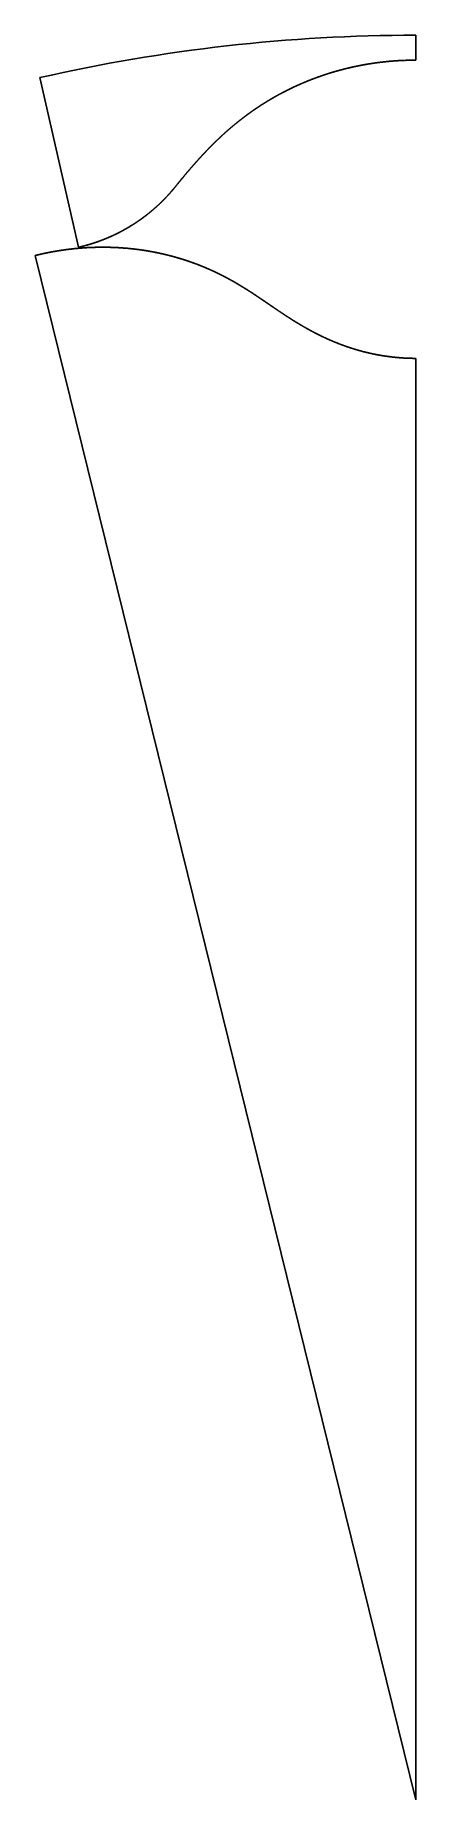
# Model space of a CAD drawing. Header units: metres. Extents: x -7.7 to 0, y 0 to 35.5.
import ezdxf

# ---------------------------------------------------------------- set-up
doc = ezdxf.new("R2010")
doc.units = ezdxf.units.M
doc.layers.add('Cycoidal Disk', color=1, linetype='Continuous')
doc.layers.add('Non-Pinwheel', color=2, linetype='Continuous')

msp = doc.modelspace()

# ---------------------------------------------------------------- linework, layer by layer
at = {"layer": 'Cycoidal Disk'}
for p in [(-7.658, 31.07), (0, 29)]:
    msp.add_line(p, (0, 0), dxfattribs=at)
msp.add_spline([(-7.658, 31.07), (-7.649, 31.072), (-7.644, 31.074), (-7.638, 31.075), (-7.633, 31.076), (-7.628, 31.077), (-7.623, 31.079), (-7.618, 31.08), (-7.612, 31.081), (-7.607, 31.082), (-7.602, 31.084), (-7.597, 31.085), (-7.592, 31.086), (-7.586, 31.087), (-7.581, 31.089), (-7.576, 31.09), (-7.571, 31.091), (-7.565, 31.092), (-7.56, 31.093), (-7.555, 31.095), (-7.55, 31.096), (-7.544, 31.097), (-7.539, 31.098), (-7.534, 31.099), (-7.529, 31.1), (-7.524, 31.102), (-7.518, 31.103), (-7.513, 31.104), (-7.508, 31.105), (-7.503, 31.106), (-7.497, 31.107), (-7.492, 31.108), (-7.487, 31.11), (-7.482, 31.111), (-7.476, 31.112), (-7.471, 31.113), (-7.466, 31.114), (-7.461, 31.115), (-7.455, 31.116), (-7.45, 31.117), (-7.445, 31.118), (-7.44, 31.119), (-7.434, 31.121), (-7.429, 31.122), (-7.424, 31.123), (-7.419, 31.124), (-7.413, 31.125), (-7.408, 31.126), (-7.403, 31.127), (-7.398, 31.128), (-7.392, 31.129), (-7.387, 31.13), (-7.382, 31.131), (-7.377, 31.132), (-7.371, 31.133), (-7.366, 31.134), (-7.361, 31.135), (-7.356, 31.136), (-7.35, 31.137), (-7.345, 31.138), (-7.34, 31.139), (-7.335, 31.14), (-7.329, 31.141), (-7.324, 31.142), (-7.319, 31.143), (-7.314, 31.144), (-7.308, 31.145), (-7.303, 31.146), (-7.298, 31.147), (-7.293, 31.148), (-7.287, 31.149), (-7.282, 31.15), (-7.277, 31.15), (-7.271, 31.151), (-7.266, 31.152), (-7.261, 31.153), (-7.256, 31.154), (-7.25, 31.155), (-7.245, 31.156), (-7.24, 31.157), (-7.235, 31.158), (-7.229, 31.159), (-7.224, 31.159), (-7.219, 31.16), (-7.214, 31.161), (-7.208, 31.162), (-7.203, 31.163), (-7.198, 31.164), (-7.192, 31.165), (-7.187, 31.165), (-7.182, 31.166), (-7.177, 31.167), (-7.171, 31.168), (-7.166, 31.169), (-7.161, 31.17), (-7.156, 31.17), (-7.15, 31.171), (-7.145, 31.172), (-7.14, 31.173), (-7.134, 31.174), (-7.129, 31.174), (-7.124, 31.175), (-7.119, 31.176), (-7.113, 31.177), (-7.108, 31.177), (-7.103, 31.178), (-7.098, 31.179), (-7.092, 31.18), (-7.087, 31.18), (-7.082, 31.181), (-7.077, 31.182), (-7.071, 31.183), (-7.066, 31.183), (-7.061, 31.184), (-7.055, 31.185), (-7.05, 31.185), (-7.045, 31.186), (-7.04, 31.187), (-7.034, 31.188), (-7.029, 31.188), (-7.024, 31.189), (-7.019, 31.19), (-7.013, 31.19), (-7.008, 31.191), (-7.003, 31.192), (-6.997, 31.192), (-6.992, 31.193), (-6.987, 31.194), (-6.982, 31.194), (-6.976, 31.195), (-6.971, 31.196), (-6.966, 31.196), (-6.961, 31.197), (-6.955, 31.197), (-6.95, 31.198), (-6.945, 31.199), (-6.94, 31.199), (-6.934, 31.2), (-6.929, 31.2), (-6.924, 31.201), (-6.918, 31.202), (-6.913, 31.202), (-6.908, 31.203), (-6.903, 31.203), (-6.897, 31.204), (-6.892, 31.204), (-6.887, 31.205), (-6.882, 31.206), (-6.876, 31.206), (-6.871, 31.207), (-6.866, 31.207), (-6.861, 31.208), (-6.855, 31.208), (-6.85, 31.209), (-6.845, 31.209), (-6.84, 31.21), (-6.834, 31.21), (-6.829, 31.211), (-6.824, 31.211), (-6.819, 31.212), (-6.813, 31.212), (-6.808, 31.213), (-6.803, 31.213), (-6.798, 31.214), (-6.792, 31.214), (-6.787, 31.215), (-6.782, 31.215), (-6.777, 31.215), (-6.771, 31.216), (-6.766, 31.216), (-6.761, 31.217), (-6.756, 31.217), (-6.75, 31.218), (-6.745, 31.218), (-6.74, 31.218), (-6.735, 31.219), (-6.729, 31.219), (-6.724, 31.22), (-6.719, 31.22), (-6.714, 31.22), (-6.708, 31.221), (-6.703, 31.221), (-6.698, 31.222), (-6.693, 31.222), (-6.687, 31.222), (-6.682, 31.223), (-6.677, 31.223), (-6.672, 31.223), (-6.666, 31.224), (-6.661, 31.224), (-6.656, 31.224), (-6.651, 31.225), (-6.646, 31.225), (-6.64, 31.225), (-6.635, 31.226), (-6.63, 31.226), (-6.625, 31.226), (-6.619, 31.227), (-6.614, 31.227), (-6.609, 31.227), (-6.604, 31.227), (-6.599, 31.228), (-6.593, 31.228), (-6.588, 31.228), (-6.583, 31.229), (-6.578, 31.229), (-6.573, 31.229), (-6.567, 31.229), (-6.562, 31.23), (-6.557, 31.23), (-6.552, 31.23), (-6.546, 31.23), (-6.541, 31.231), (-6.536, 31.231), (-6.531, 31.231), (-6.526, 31.231), (-6.52, 31.231), (-6.515, 31.232), (-6.51, 31.232), (-6.505, 31.232), (-6.5, 31.232), (-6.494, 31.232), (-6.489, 31.233), (-6.484, 31.233), (-6.479, 31.233), (-6.474, 31.233), (-6.469, 31.233), (-6.463, 31.233), (-6.458, 31.233), (-6.453, 31.234), (-6.448, 31.234), (-6.443, 31.234), (-6.437, 31.234), (-6.432, 31.234), (-6.427, 31.234), (-6.422, 31.234), (-6.417, 31.235), (-6.412, 31.235), (-6.406, 31.235), (-6.401, 31.235), (-6.396, 31.235), (-6.391, 31.235), (-6.386, 31.235), (-6.381, 31.235), (-6.375, 31.235), (-6.37, 31.235), (-6.365, 31.235), (-6.36, 31.235), (-6.355, 31.235), (-6.35, 31.236), (-6.344, 31.236), (-6.339, 31.236), (-6.334, 31.236), (-6.329, 31.236), (-6.324, 31.236), (-6.319, 31.236), (-6.314, 31.236), (-6.308, 31.236), (-6.303, 31.236), (-6.298, 31.236), (-6.293, 31.236), (-6.288, 31.236), (-6.283, 31.236), (-6.278, 31.236), (-6.272, 31.236), (-6.267, 31.236), (-6.262, 31.236), (-6.257, 31.236), (-6.252, 31.236), (-6.247, 31.235), (-6.242, 31.235), (-6.237, 31.235), (-6.232, 31.235), (-6.226, 31.235), (-6.221, 31.235), (-6.216, 31.235), (-6.211, 31.235), (-6.206, 31.235), (-6.201, 31.235), (-6.196, 31.235), (-6.191, 31.235), (-6.186, 31.235), (-6.18, 31.234), (-6.175, 31.234), (-6.17, 31.234), (-6.165, 31.234), (-6.16, 31.234), (-6.155, 31.234), (-6.15, 31.234), (-6.145, 31.234), (-6.14, 31.233), (-6.135, 31.233), (-6.13, 31.233), (-6.125, 31.233), (-6.119, 31.233), (-6.114, 31.233), (-6.109, 31.232), (-6.104, 31.232), (-6.099, 31.232), (-6.094, 31.232), (-6.089, 31.232), (-6.084, 31.232), (-6.079, 31.231), (-6.074, 31.231), (-6.069, 31.231), (-6.064, 31.231), (-6.059, 31.23), (-6.054, 31.23), (-6.049, 31.23), (-6.044, 31.23), (-6.039, 31.23), (-6.034, 31.229), (-6.029, 31.229), (-6.024, 31.229), (-6.019, 31.229), (-6.013, 31.228), (-6.008, 31.228), (-6.003, 31.228), (-5.998, 31.228), (-5.993, 31.227), (-5.988, 31.227), (-5.983, 31.227), (-5.978, 31.226), (-5.973, 31.226), (-5.968, 31.226), (-5.963, 31.226), (-5.958, 31.225), (-5.953, 31.225), (-5.948, 31.225), (-5.943, 31.224), (-5.938, 31.224), (-5.931, 31.223), (-5.923, 31.223), (-5.916, 31.222), (-5.908, 31.222), (-5.901, 31.221), (-5.894, 31.221), (-5.886, 31.22), (-5.879, 31.22), (-5.871, 31.219), (-5.864, 31.219), (-5.856, 31.218), (-5.849, 31.217), (-5.842, 31.217), (-5.834, 31.216), (-5.827, 31.215), (-5.819, 31.215), (-5.812, 31.214), (-5.805, 31.214), (-5.797, 31.213), (-5.79, 31.212), (-5.782, 31.211), (-5.775, 31.211), (-5.768, 31.21), (-5.76, 31.209), (-5.753, 31.209), (-5.746, 31.208), (-5.738, 31.207), (-5.731, 31.206), (-5.724, 31.206), (-5.716, 31.205), (-5.709, 31.204), (-5.702, 31.203), (-5.695, 31.202), (-5.687, 31.202), (-5.68, 31.201), (-5.673, 31.2), (-5.665, 31.199), (-5.658, 31.198), (-5.651, 31.197), (-5.644, 31.197), (-5.636, 31.196), (-5.629, 31.195), (-5.622, 31.194), (-5.615, 31.193), (-5.608, 31.192), (-5.6, 31.191), (-5.593, 31.19), (-5.586, 31.189), (-5.579, 31.188), (-5.572, 31.187), (-5.564, 31.187), (-5.557, 31.186), (-5.55, 31.185), (-5.543, 31.184), (-5.536, 31.183), (-5.529, 31.182), (-5.521, 31.181), (-5.514, 31.18), (-5.507, 31.178), (-5.5, 31.177), (-5.493, 31.176), (-5.486, 31.175), (-5.479, 31.174), (-5.472, 31.173), (-5.465, 31.172), (-5.458, 31.171), (-5.451, 31.17), (-5.444, 31.169), (-5.436, 31.168), (-5.429, 31.167), (-5.422, 31.165), (-5.415, 31.164), (-5.408, 31.163), (-5.401, 31.162), (-5.394, 31.161), (-5.387, 31.16), (-5.38, 31.158), (-5.373, 31.157), (-5.366, 31.156), (-5.359, 31.155), (-5.353, 31.154), (-5.346, 31.152), (-5.339, 31.151), (-5.332, 31.15), (-5.325, 31.149), (-5.318, 31.147), (-5.311, 31.146), (-5.304, 31.145), (-5.297, 31.144), (-5.29, 31.142), (-5.283, 31.141), (-5.277, 31.14), (-5.27, 31.138), (-5.263, 31.137), (-5.256, 31.136), (-5.249, 31.134), (-5.242, 31.133), (-5.235, 31.132), (-5.229, 31.13), (-5.222, 31.129), (-5.215, 31.128), (-5.208, 31.126), (-5.201, 31.125), (-5.195, 31.123), (-5.188, 31.122), (-5.181, 31.121), (-5.174, 31.119), (-5.168, 31.118), (-5.161, 31.116), (-5.154, 31.115), (-5.148, 31.113), (-5.141, 31.112), (-5.134, 31.11), (-5.127, 31.109), (-5.121, 31.107), (-5.114, 31.106), (-5.107, 31.104), (-5.101, 31.103), (-5.094, 31.101), (-5.087, 31.1), (-5.081, 31.098), (-5.074, 31.097), (-5.068, 31.095), (-5.061, 31.094), (-5.054, 31.092), (-5.048, 31.091), (-5.041, 31.089), (-5.035, 31.088), (-5.028, 31.086), (-5.021, 31.084), (-5.015, 31.083), (-5.008, 31.081), (-5.002, 31.08), (-4.995, 31.078), (-4.989, 31.076), (-4.982, 31.075), (-4.976, 31.073), (-4.969, 31.071), (-4.963, 31.07), (-4.956, 31.068), (-4.95, 31.066), (-4.943, 31.065), (-4.937, 31.063), (-4.931, 31.061), (-4.924, 31.06), (-4.918, 31.058), (-4.911, 31.056), (-4.905, 31.055), (-4.898, 31.053), (-4.892, 31.051), (-4.886, 31.049), (-4.879, 31.048), (-4.873, 31.046), (-4.867, 31.044), (-4.86, 31.042), (-4.854, 31.041), (-4.848, 31.039), (-4.841, 31.037), (-4.835, 31.035), (-4.829, 31.034), (-4.822, 31.032), (-4.816, 31.03), (-4.81, 31.028), (-4.804, 31.026), (-4.797, 31.025), (-4.791, 31.023), (-4.785, 31.021), (-4.779, 31.019), (-4.772, 31.017), (-4.766, 31.015), (-4.76, 31.014), (-4.754, 31.012), (-4.748, 31.01), (-4.741, 31.008), (-4.735, 31.006), (-4.729, 31.004), (-4.723, 31.002), (-4.717, 31.001), (-4.711, 30.999), (-4.705, 30.997), (-4.699, 30.995), (-4.692, 30.993), (-4.686, 30.991), (-4.68, 30.989), (-4.674, 30.987), (-4.668, 30.985), (-4.662, 30.983), (-4.656, 30.981), (-4.65, 30.979), (-4.644, 30.977), (-4.638, 30.976), (-4.632, 30.974), (-4.626, 30.972), (-4.62, 30.97), (-4.614, 30.968), (-4.608, 30.966), (-4.602, 30.964), (-4.596, 30.962), (-4.59, 30.96), (-4.584, 30.958), (-4.578, 30.956), (-4.572, 30.954), (-4.566, 30.952), (-4.56, 30.95), (-4.555, 30.948), (-4.549, 30.946), (-4.543, 30.944), (-4.537, 30.941), (-4.531, 30.939), (-4.525, 30.937), (-4.519, 30.935), (-4.514, 30.933), (-4.508, 30.931), (-4.502, 30.929), (-4.496, 30.927), (-4.49, 30.925), (-4.485, 30.923), (-4.479, 30.921), (-4.473, 30.919), (-4.467, 30.917), (-4.462, 30.915), (-4.456, 30.912), (-4.45, 30.91), (-4.444, 30.908), (-4.439, 30.906), (-4.433, 30.904), (-4.427, 30.902), (-4.422, 30.9), (-4.416, 30.898), (-4.41, 30.895), (-4.405, 30.893), (-4.399, 30.891), (-4.393, 30.889), (-4.388, 30.887), (-4.382, 30.885), (-4.376, 30.882), (-4.371, 30.88), (-4.365, 30.878), (-4.36, 30.876), (-4.354, 30.874), (-4.349, 30.872), (-4.343, 30.869), (-4.337, 30.867), (-4.332, 30.865), (-4.326, 30.863), (-4.321, 30.861), (-4.315, 30.858), (-4.31, 30.856), (-4.304, 30.854), (-4.299, 30.852), (-4.293, 30.849), (-4.288, 30.847), (-4.283, 30.845), (-4.277, 30.843), (-4.272, 30.841), (-4.266, 30.838), (-4.261, 30.836), (-4.255, 30.834), (-4.25, 30.832), (-4.245, 30.829), (-4.239, 30.827), (-4.234, 30.825), (-4.228, 30.823), (-4.223, 30.82), (-4.218, 30.818), (-4.212, 30.816), (-4.207, 30.813), (-4.202, 30.811), (-4.196, 30.809), (-4.191, 30.807), (-4.186, 30.804), (-4.181, 30.802), (-4.175, 30.8), (-4.17, 30.797), (-4.165, 30.795), (-4.159, 30.793), (-4.154, 30.79), (-4.149, 30.788), (-4.144, 30.786), (-4.139, 30.783), (-4.133, 30.781), (-4.128, 30.779), (-4.123, 30.776), (-4.118, 30.774), (-4.113, 30.772), (-4.107, 30.769), (-4.102, 30.767), (-4.097, 30.765), (-4.092, 30.762), (-4.087, 30.76), (-4.082, 30.758), (-4.077, 30.755), (-4.071, 30.753), (-4.066, 30.751), (-4.061, 30.748), (-4.056, 30.746), (-4.051, 30.744), (-4.046, 30.741), (-4.041, 30.739), (-4.036, 30.736), (-4.031, 30.734), (-4.026, 30.732), (-4.021, 30.729), (-4.016, 30.727), (-4.011, 30.724), (-4.006, 30.722), (-4.001, 30.72), (-3.996, 30.717), (-3.991, 30.715), (-3.986, 30.712), (-3.981, 30.71), (-3.976, 30.708), (-3.971, 30.705), (-3.966, 30.703), (-3.961, 30.7), (-3.956, 30.698), (-3.951, 30.695), (-3.946, 30.693), (-3.941, 30.691), (-3.936, 30.688), (-3.932, 30.686), (-3.927, 30.683), (-3.922, 30.681), (-3.917, 30.678), (-3.912, 30.676), (-3.907, 30.674), (-3.902, 30.671), (-3.898, 30.669), (-3.893, 30.666), (-3.888, 30.664), (-3.883, 30.661), (-3.878, 30.659), (-3.873, 30.656), (-3.869, 30.654), (-3.864, 30.651), (-3.859, 30.649), (-3.854, 30.646), (-3.85, 30.644), (-3.845, 30.641), (-3.84, 30.639), (-3.835, 30.636), (-3.831, 30.634), (-3.826, 30.632), (-3.821, 30.629), (-3.816, 30.627), (-3.812, 30.624), (-3.807, 30.622), (-3.802, 30.619), (-3.798, 30.617), (-3.793, 30.614), (-3.788, 30.612), (-3.784, 30.609), (-3.779, 30.607), (-3.774, 30.604), (-3.77, 30.601), (-3.765, 30.599), (-3.76, 30.596), (-3.756, 30.594), (-3.751, 30.591), (-3.746, 30.589), (-3.742, 30.586), (-3.737, 30.584), (-3.733, 30.581), (-3.728, 30.579), (-3.723, 30.576), (-3.719, 30.574), (-3.714, 30.571), (-3.71, 30.569), (-3.705, 30.566), (-3.701, 30.563), (-3.696, 30.561), (-3.692, 30.558), (-3.687, 30.556), (-3.682, 30.553), (-3.678, 30.551), (-3.673, 30.548), (-3.669, 30.546), (-3.664, 30.543), (-3.66, 30.54), (-3.655, 30.538), (-3.651, 30.535), (-3.646, 30.533), (-3.642, 30.53), (-3.637, 30.528), (-3.633, 30.525), (-3.628, 30.522), (-3.624, 30.52), (-3.619, 30.517), (-3.615, 30.515), (-3.611, 30.512), (-3.606, 30.509), (-3.602, 30.507), (-3.597, 30.504), (-3.593, 30.502), (-3.588, 30.499), (-3.584, 30.496), (-3.579, 30.494), (-3.575, 30.491), (-3.571, 30.489), (-3.566, 30.486), (-3.562, 30.483), (-3.557, 30.481), (-3.553, 30.478), (-3.549, 30.475), (-3.544, 30.473), (-3.54, 30.47), (-3.535, 30.468), (-3.531, 30.465), (-3.527, 30.462), (-3.522, 30.46), (-3.518, 30.457), (-3.514, 30.454), (-3.509, 30.452), (-3.505, 30.449), (-3.5, 30.446), (-3.496, 30.444), (-3.492, 30.441), (-3.487, 30.438), (-3.483, 30.436), (-3.479, 30.433), (-3.474, 30.43), (-3.47, 30.428), (-3.466, 30.425), (-3.461, 30.422), (-3.457, 30.42), (-3.453, 30.417), (-3.448, 30.414), (-3.444, 30.412), (-3.44, 30.409), (-3.435, 30.406), (-3.431, 30.404), (-3.427, 30.401), (-3.422, 30.398), (-3.418, 30.395), (-3.414, 30.393), (-3.409, 30.39), (-3.405, 30.387), (-3.401, 30.385), (-3.396, 30.382), (-3.392, 30.379), (-3.388, 30.376), (-3.383, 30.374), (-3.379, 30.371), (-3.375, 30.368), (-3.371, 30.365), (-3.366, 30.363), (-3.362, 30.36), (-3.358, 30.357), (-3.353, 30.354), (-3.349, 30.352), (-3.345, 30.349), (-3.34, 30.346), (-3.336, 30.343), (-3.332, 30.34), (-3.327, 30.338), (-3.323, 30.335), (-3.319, 30.332), (-3.315, 30.329), (-3.31, 30.327), (-3.306, 30.324), (-3.302, 30.321), (-3.297, 30.318), (-3.293, 30.315), (-3.289, 30.312), (-3.284, 30.31), (-3.28, 30.307), (-3.276, 30.304), (-3.271, 30.301), (-3.267, 30.298), (-3.263, 30.295), (-3.258, 30.293), (-3.254, 30.29), (-3.25, 30.287), (-3.245, 30.284), (-3.241, 30.281), (-3.237, 30.278), (-3.232, 30.275), (-3.228, 30.272), (-3.224, 30.27), (-3.219, 30.267), (-3.215, 30.264), (-3.21, 30.261), (-3.206, 30.258), (-3.202, 30.255), (-3.197, 30.252), (-3.193, 30.249), (-3.188, 30.246), (-3.184, 30.243), (-3.18, 30.24), (-3.175, 30.237), (-3.171, 30.234), (-3.166, 30.232), (-3.162, 30.229), (-3.158, 30.226), (-3.153, 30.223), (-3.149, 30.22), (-3.144, 30.217), (-3.14, 30.214), (-3.135, 30.211), (-3.131, 30.208), (-3.126, 30.205), (-3.122, 30.202), (-3.118, 30.199), (-3.113, 30.196), (-3.109, 30.192), (-3.104, 30.189), (-3.1, 30.186), (-3.095, 30.183), (-3.09, 30.18), (-3.086, 30.177), (-3.081, 30.174), (-3.077, 30.171), (-3.072, 30.168), (-3.068, 30.165), (-3.063, 30.162), (-3.059, 30.159), (-3.054, 30.155), (-3.049, 30.152), (-3.045, 30.149), (-3.04, 30.146), (-3.035, 30.143), (-3.031, 30.14), (-3.026, 30.136), (-3.022, 30.133), (-3.017, 30.13), (-3.012, 30.127), (-3.007, 30.124), (-3.003, 30.12), (-2.998, 30.117), (-2.993, 30.114), (-2.989, 30.111), (-2.984, 30.108), (-2.979, 30.104), (-2.974, 30.101), (-2.969, 30.098), (-2.965, 30.094), (-2.96, 30.091), (-2.955, 30.088), (-2.95, 30.085), (-2.945, 30.081), (-2.94, 30.078), (-2.935, 30.075), (-2.931, 30.071), (-2.926, 30.068), (-2.921, 30.064), (-2.916, 30.061), (-2.911, 30.058), (-2.906, 30.054), (-2.901, 30.051), (-2.896, 30.047), (-2.891, 30.044), (-2.886, 30.041), (-2.881, 30.037), (-2.876, 30.034), (-2.87, 30.03), (-2.865, 30.027), (-2.86, 30.023), (-2.855, 30.02), (-2.85, 30.016), (-2.845, 30.013), (-2.839, 30.009), (-2.834, 30.005), (-2.829, 30.002), (-2.824, 29.998), (-2.818, 29.995), (-2.813, 29.991), (-2.808, 29.987), (-2.802, 29.984), (-2.797, 29.98), (-2.792, 29.977), (-2.786, 29.973), (-2.781, 29.969), (-2.775, 29.965), (-2.77, 29.962), (-2.764, 29.958), (-2.759, 29.954), (-2.753, 29.951), (-2.747, 29.947), (-2.742, 29.943), (-2.736, 29.939), (-2.731, 29.935), (-2.725, 29.932), (-2.719, 29.928), (-2.713, 29.924), (-2.708, 29.92), (-2.702, 29.916), (-2.696, 29.912), (-2.69, 29.908), (-2.684, 29.905), (-2.678, 29.901), (-2.672, 29.897), (-2.666, 29.893), (-2.66, 29.889), (-2.654, 29.885), (-2.648, 29.881), (-2.642, 29.877), (-2.636, 29.873), (-2.63, 29.869), (-2.624, 29.865), (-2.618, 29.861), (-2.611, 29.856), (-2.605, 29.852), (-2.599, 29.848), (-2.592, 29.844), (-2.586, 29.84), (-2.579, 29.836), (-2.573, 29.832), (-2.566, 29.827), (-2.56, 29.823), (-2.553, 29.819), (-2.547, 29.815), (-2.54, 29.81), (-2.533, 29.806), (-2.527, 29.802), (-2.52, 29.798), (-2.513, 29.793), (-2.506, 29.789), (-2.499, 29.785), (-2.492, 29.78), (-2.485, 29.776), (-2.478, 29.771), (-2.471, 29.767), (-2.464, 29.762), (-2.457, 29.758), (-2.45, 29.754), (-2.443, 29.749), (-2.435, 29.745), (-2.428, 29.74), (-2.421, 29.735), (-2.413, 29.731), (-2.406, 29.726), (-2.398, 29.722), (-2.391, 29.717), (-2.383, 29.712), (-2.375, 29.708), (-2.368, 29.703), (-2.36, 29.698), (-2.352, 29.694), (-2.344, 29.689), (-2.336, 29.684), (-2.328, 29.68), (-2.32, 29.675), (-2.312, 29.67), (-2.304, 29.665), (-2.296, 29.66), (-2.288, 29.656), (-2.279, 29.651), (-2.271, 29.646), (-2.263, 29.641), (-2.254, 29.636), (-2.246, 29.631), (-2.237, 29.626), (-2.228, 29.621), (-2.224, 29.619), (-2.22, 29.616), (-2.215, 29.614), (-2.211, 29.611), (-2.206, 29.609), (-2.202, 29.606), (-2.198, 29.604), (-2.193, 29.601), (-2.189, 29.599), (-2.184, 29.596), (-2.18, 29.594), (-2.175, 29.591), (-2.171, 29.589), (-2.166, 29.586), (-2.161, 29.584), (-2.157, 29.581), (-2.152, 29.579), (-2.148, 29.576), (-2.143, 29.574), (-2.138, 29.571), (-2.134, 29.569), (-2.129, 29.566), (-2.124, 29.563), (-2.12, 29.561), (-2.115, 29.558), (-2.11, 29.556), (-2.105, 29.553), (-2.101, 29.551), (-2.096, 29.548), (-2.091, 29.545), (-2.086, 29.543), (-2.081, 29.54), (-2.076, 29.538), (-2.071, 29.535), (-2.067, 29.533), (-2.062, 29.53), (-2.057, 29.527), (-2.052, 29.525), (-2.047, 29.522), (-2.042, 29.52), (-2.037, 29.517), (-2.032, 29.514), (-2.027, 29.512), (-2.022, 29.509), (-2.016, 29.506), (-2.011, 29.504), (-2.006, 29.501), (-2.001, 29.499), (-1.996, 29.496), (-1.991, 29.493), (-1.986, 29.491), (-1.98, 29.488), (-1.975, 29.485), (-1.97, 29.483), (-1.964, 29.48), (-1.959, 29.477), (-1.954, 29.475), (-1.949, 29.472), (-1.943, 29.469), (-1.938, 29.467), (-1.932, 29.464), (-1.927, 29.461), (-1.922, 29.459), (-1.916, 29.456), (-1.911, 29.453), (-1.905, 29.451), (-1.9, 29.448), (-1.894, 29.445), (-1.888, 29.443), (-1.883, 29.44), (-1.877, 29.437), (-1.872, 29.435), (-1.866, 29.432), (-1.86, 29.429), (-1.855, 29.427), (-1.849, 29.424), (-1.843, 29.421), (-1.838, 29.419), (-1.832, 29.416), (-1.826, 29.413), (-1.82, 29.411), (-1.814, 29.408), (-1.808, 29.405), (-1.803, 29.403), (-1.797, 29.4), (-1.791, 29.397), (-1.785, 29.394), (-1.779, 29.392), (-1.773, 29.389), (-1.767, 29.386), (-1.761, 29.384), (-1.755, 29.381), (-1.749, 29.378), (-1.743, 29.376), (-1.737, 29.373), (-1.73, 29.37), (-1.724, 29.368), (-1.718, 29.365), (-1.712, 29.362), (-1.706, 29.36), (-1.699, 29.357), (-1.693, 29.354), (-1.687, 29.351), (-1.681, 29.349), (-1.674, 29.346), (-1.668, 29.343), (-1.662, 29.341), (-1.655, 29.338), (-1.649, 29.335), (-1.642, 29.333), (-1.636, 29.33), (-1.629, 29.327), (-1.623, 29.325), (-1.616, 29.322), (-1.61, 29.319), (-1.603, 29.317), (-1.597, 29.314), (-1.59, 29.311), (-1.583, 29.309), (-1.577, 29.306), (-1.57, 29.303), (-1.563, 29.301), (-1.556, 29.298), (-1.55, 29.296), (-1.543, 29.293), (-1.536, 29.29), (-1.529, 29.288), (-1.522, 29.285), (-1.515, 29.282), (-1.508, 29.28), (-1.502, 29.277), (-1.495, 29.275), (-1.488, 29.272), (-1.481, 29.269), (-1.474, 29.267), (-1.467, 29.264), (-1.459, 29.262), (-1.452, 29.259), (-1.445, 29.256), (-1.438, 29.254), (-1.431, 29.251), (-1.424, 29.249), (-1.416, 29.246), (-1.409, 29.244), (-1.402, 29.241), (-1.395, 29.238), (-1.387, 29.236), (-1.38, 29.233), (-1.373, 29.231), (-1.365, 29.228), (-1.358, 29.226), (-1.35, 29.223), (-1.343, 29.221), (-1.335, 29.218), (-1.328, 29.216), (-1.32, 29.213), (-1.313, 29.211), (-1.305, 29.208), (-1.298, 29.206), (-1.29, 29.204), (-1.282, 29.201), (-1.275, 29.199), (-1.267, 29.196), (-1.259, 29.194), (-1.252, 29.191), (-1.244, 29.189), (-1.236, 29.187), (-1.228, 29.184), (-1.22, 29.182), (-1.213, 29.18), (-1.205, 29.177), (-1.197, 29.175), (-1.189, 29.173), (-1.181, 29.17), (-1.173, 29.168), (-1.165, 29.166), (-1.157, 29.163), (-1.149, 29.161), (-1.141, 29.159), (-1.133, 29.156), (-1.125, 29.154), (-1.117, 29.152), (-1.108, 29.15), (-1.1, 29.147), (-1.092, 29.145), (-1.084, 29.143), (-1.076, 29.141), (-1.067, 29.139), (-1.059, 29.137), (-1.051, 29.134), (-1.042, 29.132), (-1.034, 29.13), (-1.026, 29.128), (-1.017, 29.126), (-1.009, 29.124), (-1, 29.122), (-0.992, 29.12), (-0.983, 29.118), (-0.975, 29.116), (-0.966, 29.113), (-0.958, 29.111), (-0.949, 29.109), (-0.941, 29.107), (-0.932, 29.105), (-0.923, 29.104), (-0.915, 29.102), (-0.906, 29.1), (-0.897, 29.098), (-0.889, 29.096), (-0.88, 29.094), (-0.871, 29.092), (-0.862, 29.09), (-0.854, 29.088), (-0.845, 29.087), (-0.836, 29.085), (-0.827, 29.083), (-0.818, 29.081), (-0.809, 29.079), (-0.8, 29.078), (-0.791, 29.076), (-0.782, 29.074), (-0.774, 29.072), (-0.765, 29.071), (-0.756, 29.069), (-0.747, 29.067), (-0.737, 29.066), (-0.728, 29.064), (-0.719, 29.063), (-0.71, 29.061), (-0.701, 29.06), (-0.692, 29.058), (-0.683, 29.056), (-0.674, 29.055), (-0.665, 29.053), (-0.655, 29.052), (-0.646, 29.051), (-0.637, 29.049), (-0.628, 29.048), (-0.618, 29.046), (-0.609, 29.045), (-0.6, 29.044), (-0.591, 29.042), (-0.581, 29.041), (-0.572, 29.04), (-0.563, 29.038), (-0.553, 29.037), (-0.544, 29.036), (-0.534, 29.035), (-0.525, 29.033), (-0.516, 29.032), (-0.506, 29.031), (-0.497, 29.03), (-0.487, 29.029), (-0.478, 29.028), (-0.468, 29.026), (-0.459, 29.025), (-0.449, 29.024), (-0.44, 29.023), (-0.43, 29.022), (-0.421, 29.021), (-0.411, 29.02), (-0.402, 29.019), (-0.392, 29.019), (-0.383, 29.018), (-0.373, 29.017), (-0.363, 29.016), (-0.354, 29.015), (-0.344, 29.014), (-0.335, 29.014), (-0.325, 29.013), (-0.315, 29.012), (-0.306, 29.011), (-0.296, 29.011), (-0.286, 29.01), (-0.277, 29.009), (-0.267, 29.009), (-0.257, 29.008), (-0.248, 29.007), (-0.238, 29.007), (-0.228, 29.006), (-0.218, 29.006), (-0.209, 29.005), (-0.199, 29.005), (-0.189, 29.004), (-0.18, 29.004), (-0.17, 29.003), (-0.16, 29.003), (-0.15, 29.003), (-0.141, 29.002), (-0.131, 29.002), (-0.121, 29.002), (-0.111, 29.001), (-0.102, 29.001), (-0.092, 29.001), (-0.082, 29.001), (-0.072, 29.001), (-0.062, 29), (-0.053, 29), (-0.043, 29), (-0.033, 29), (-0.023, 29), (-0.014, 29), (0, 29)], degree=3, dxfattribs=at)
at = {"layer": 'Non-Pinwheel'}
for p, q in [((0, 35), (0, 35.5)), ((-6.787, 31.235), (-7.566, 34.648))]:
    msp.add_line(p, q, dxfattribs=at)
msp.add_arc((0, 1.5), 34, 90, 102.8571, dxfattribs=at)
msp.add_spline([(-6.787, 31.235), (-6.775, 31.238), (-6.77, 31.239), (-6.764, 31.241), (-6.758, 31.242), (-6.752, 31.243), (-6.747, 31.245), (-6.741, 31.246), (-6.735, 31.247), (-6.73, 31.249), (-6.724, 31.25), (-6.718, 31.252), (-6.712, 31.253), (-6.707, 31.255), (-6.701, 31.256), (-6.695, 31.257), (-6.69, 31.259), (-6.684, 31.26), (-6.678, 31.262), (-6.673, 31.263), (-6.667, 31.265), (-6.661, 31.266), (-6.656, 31.268), (-6.65, 31.269), (-6.644, 31.271), (-6.639, 31.273), (-6.633, 31.274), (-6.627, 31.276), (-6.622, 31.277), (-6.616, 31.279), (-6.61, 31.28), (-6.605, 31.282), (-6.599, 31.284), (-6.593, 31.285), (-6.588, 31.287), (-6.582, 31.289), (-6.577, 31.29), (-6.571, 31.292), (-6.565, 31.294), (-6.56, 31.295), (-6.554, 31.297), (-6.549, 31.299), (-6.543, 31.3), (-6.538, 31.302), (-6.532, 31.304), (-6.526, 31.305), (-6.521, 31.307), (-6.515, 31.309), (-6.51, 31.311), (-6.504, 31.312), (-6.499, 31.314), (-6.493, 31.316), (-6.488, 31.318), (-6.482, 31.319), (-6.477, 31.321), (-6.471, 31.323), (-6.466, 31.325), (-6.46, 31.327), (-6.455, 31.329), (-6.449, 31.33), (-6.444, 31.332), (-6.438, 31.334), (-6.433, 31.336), (-6.427, 31.338), (-6.422, 31.34), (-6.417, 31.342), (-6.411, 31.343), (-6.406, 31.345), (-6.4, 31.347), (-6.395, 31.349), (-6.39, 31.351), (-6.384, 31.353), (-6.379, 31.355), (-6.373, 31.357), (-6.368, 31.359), (-6.363, 31.361), (-6.357, 31.363), (-6.352, 31.365), (-6.347, 31.367), (-6.341, 31.369), (-6.336, 31.371), (-6.331, 31.373), (-6.326, 31.375), (-6.32, 31.377), (-6.315, 31.379), (-6.31, 31.381), (-6.304, 31.383), (-6.299, 31.385), (-6.294, 31.387), (-6.289, 31.389), (-6.284, 31.391), (-6.278, 31.393), (-6.273, 31.395), (-6.268, 31.397), (-6.263, 31.399), (-6.258, 31.401), (-6.252, 31.403), (-6.247, 31.405), (-6.242, 31.407), (-6.237, 31.41), (-6.232, 31.412), (-6.227, 31.414), (-6.222, 31.416), (-6.216, 31.418), (-6.211, 31.42), (-6.206, 31.422), (-6.201, 31.424), (-6.196, 31.427), (-6.191, 31.429), (-6.186, 31.431), (-6.181, 31.433), (-6.176, 31.435), (-6.171, 31.437), (-6.166, 31.44), (-6.161, 31.442), (-6.156, 31.444), (-6.151, 31.446), (-6.146, 31.448), (-6.141, 31.451), (-6.136, 31.453), (-6.131, 31.455), (-6.126, 31.457), (-6.121, 31.459), (-6.116, 31.462), (-6.112, 31.464), (-6.107, 31.466), (-6.102, 31.468), (-6.097, 31.471), (-6.092, 31.473), (-6.087, 31.475), (-6.082, 31.477), (-6.078, 31.48), (-6.073, 31.482), (-6.068, 31.484), (-6.063, 31.486), (-6.058, 31.489), (-6.054, 31.491), (-6.049, 31.493), (-6.044, 31.496), (-6.039, 31.498), (-6.035, 31.5), (-6.03, 31.502), (-6.025, 31.505), (-6.021, 31.507), (-6.016, 31.509), (-6.011, 31.512), (-6.007, 31.514), (-6.002, 31.516), (-5.997, 31.519), (-5.993, 31.521), (-5.988, 31.523), (-5.983, 31.526), (-5.979, 31.528), (-5.974, 31.53), (-5.97, 31.533), (-5.965, 31.535), (-5.961, 31.537), (-5.956, 31.54), (-5.952, 31.542), (-5.947, 31.544), (-5.943, 31.547), (-5.938, 31.549), (-5.934, 31.551), (-5.929, 31.554), (-5.925, 31.556), (-5.92, 31.558), (-5.916, 31.561), (-5.911, 31.563), (-5.907, 31.566), (-5.9, 31.569), (-5.894, 31.573), (-5.887, 31.576), (-5.881, 31.58), (-5.874, 31.583), (-5.868, 31.587), (-5.861, 31.591), (-5.855, 31.594), (-5.849, 31.598), (-5.842, 31.601), (-5.836, 31.605), (-5.83, 31.608), (-5.823, 31.612), (-5.817, 31.616), (-5.811, 31.619), (-5.805, 31.623), (-5.798, 31.626), (-5.792, 31.63), (-5.786, 31.634), (-5.78, 31.637), (-5.774, 31.641), (-5.768, 31.644), (-5.762, 31.648), (-5.756, 31.652), (-5.75, 31.655), (-5.744, 31.659), (-5.738, 31.663), (-5.732, 31.666), (-5.727, 31.67), (-5.721, 31.673), (-5.715, 31.677), (-5.709, 31.681), (-5.703, 31.684), (-5.698, 31.688), (-5.692, 31.691), (-5.686, 31.695), (-5.681, 31.699), (-5.675, 31.702), (-5.67, 31.706), (-5.664, 31.709), (-5.658, 31.713), (-5.653, 31.716), (-5.647, 31.72), (-5.642, 31.724), (-5.637, 31.727), (-5.631, 31.731), (-5.626, 31.734), (-5.62, 31.738), (-5.615, 31.741), (-5.61, 31.745), (-5.605, 31.749), (-5.599, 31.752), (-5.594, 31.756), (-5.589, 31.759), (-5.584, 31.763), (-5.579, 31.766), (-5.574, 31.77), (-5.568, 31.773), (-5.563, 31.777), (-5.558, 31.78), (-5.553, 31.784), (-5.548, 31.787), (-5.543, 31.791), (-5.539, 31.794), (-5.534, 31.798), (-5.529, 31.801), (-5.524, 31.805), (-5.519, 31.808), (-5.514, 31.812), (-5.509, 31.815), (-5.505, 31.819), (-5.5, 31.822), (-5.495, 31.826), (-5.491, 31.829), (-5.486, 31.832), (-5.481, 31.836), (-5.477, 31.839), (-5.472, 31.843), (-5.468, 31.846), (-5.463, 31.85), (-5.459, 31.853), (-5.454, 31.856), (-5.45, 31.86), (-5.445, 31.863), (-5.441, 31.866), (-5.436, 31.87), (-5.432, 31.873), (-5.428, 31.876), (-5.423, 31.88), (-5.419, 31.883), (-5.415, 31.886), (-5.411, 31.89), (-5.406, 31.893), (-5.402, 31.896), (-5.398, 31.9), (-5.394, 31.903), (-5.39, 31.906), (-5.386, 31.909), (-5.382, 31.913), (-5.378, 31.916), (-5.374, 31.919), (-5.37, 31.922), (-5.366, 31.926), (-5.362, 31.929), (-5.358, 31.932), (-5.354, 31.935), (-5.35, 31.938), (-5.346, 31.941), (-5.34, 31.946), (-5.335, 31.951), (-5.329, 31.956), (-5.323, 31.96), (-5.318, 31.965), (-5.312, 31.97), (-5.307, 31.974), (-5.301, 31.979), (-5.296, 31.983), (-5.291, 31.988), (-5.285, 31.992), (-5.28, 31.997), (-5.275, 32.001), (-5.27, 32.006), (-5.265, 32.01), (-5.26, 32.015), (-5.255, 32.019), (-5.25, 32.023), (-5.245, 32.028), (-5.24, 32.032), (-5.235, 32.036), (-5.23, 32.041), (-5.226, 32.045), (-5.221, 32.049), (-5.216, 32.053), (-5.212, 32.058), (-5.207, 32.062), (-5.203, 32.066), (-5.198, 32.07), (-5.194, 32.074), (-5.189, 32.078), (-5.185, 32.082), (-5.181, 32.086), (-5.176, 32.09), (-5.172, 32.094), (-5.168, 32.098), (-5.164, 32.102), (-5.16, 32.106), (-5.156, 32.11), (-5.152, 32.113), (-5.148, 32.117), (-5.144, 32.121), (-5.14, 32.125), (-5.136, 32.129), (-5.132, 32.132), (-5.128, 32.136), (-5.124, 32.14), (-5.121, 32.143), (-5.117, 32.147), (-5.113, 32.15), (-5.11, 32.154), (-5.106, 32.158), (-5.101, 32.163), (-5.096, 32.168), (-5.09, 32.173), (-5.085, 32.178), (-5.08, 32.183), (-5.075, 32.188), (-5.071, 32.193), (-5.066, 32.198), (-5.061, 32.203), (-5.056, 32.208), (-5.052, 32.212), (-5.047, 32.217), (-5.043, 32.222), (-5.039, 32.226), (-5.034, 32.231), (-5.03, 32.235), (-5.026, 32.239), (-5.022, 32.244), (-5.018, 32.248), (-5.014, 32.252), (-5.01, 32.256), (-5.006, 32.26), (-5.002, 32.264), (-4.999, 32.268), (-4.995, 32.272), (-4.991, 32.276), (-4.988, 32.28), (-4.984, 32.284), (-4.981, 32.288), (-4.976, 32.293), (-4.971, 32.298), (-4.966, 32.304), (-4.962, 32.309), (-4.957, 32.314), (-4.953, 32.319), (-4.948, 32.324), (-4.944, 32.328), (-4.94, 32.333), (-4.936, 32.338), (-4.932, 32.342), (-4.929, 32.346), (-4.925, 32.35), (-4.922, 32.354), (-4.918, 32.358), (-4.915, 32.362), (-4.91, 32.368), (-4.905, 32.373), (-4.901, 32.378), (-4.897, 32.383), (-4.893, 32.388), (-4.889, 32.392), (-4.885, 32.397), (-4.882, 32.401), (-4.879, 32.405), (-4.874, 32.41), (-4.87, 32.415), (-4.866, 32.42), (-4.863, 32.424), (-4.858, 32.429), (-4.855, 32.434), (-4.85, 32.439), (-4.846, 32.444), (-4.842, 32.449), (-4.838, 32.454), (-4.834, 32.46), (-4.83, 32.465), (-4.825, 32.47), (-4.821, 32.475), (-4.817, 32.48), (-4.813, 32.485), (-4.809, 32.491), (-4.805, 32.496), (-4.8, 32.501), (-4.796, 32.506), (-4.792, 32.511), (-4.788, 32.516), (-4.784, 32.521), (-4.78, 32.526), (-4.776, 32.531), (-4.772, 32.536), (-4.768, 32.541), (-4.764, 32.546), (-4.76, 32.551), (-4.755, 32.556), (-4.751, 32.56), (-4.747, 32.565), (-4.743, 32.57), (-4.739, 32.575), (-4.735, 32.58), (-4.732, 32.585), (-4.728, 32.59), (-4.724, 32.594), (-4.72, 32.599), (-4.716, 32.604), (-4.712, 32.609), (-4.708, 32.613), (-4.704, 32.618), (-4.7, 32.623), (-4.696, 32.627), (-4.692, 32.632), (-4.688, 32.637), (-4.684, 32.642), (-4.681, 32.646), (-4.677, 32.651), (-4.673, 32.655), (-4.669, 32.66), (-4.665, 32.665), (-4.661, 32.669), (-4.658, 32.674), (-4.654, 32.678), (-4.65, 32.683), (-4.646, 32.687), (-4.642, 32.692), (-4.638, 32.696), (-4.635, 32.701), (-4.631, 32.705), (-4.627, 32.71), (-4.623, 32.714), (-4.62, 32.719), (-4.616, 32.723), (-4.612, 32.728), (-4.608, 32.732), (-4.605, 32.737), (-4.601, 32.741), (-4.597, 32.745), (-4.594, 32.75), (-4.59, 32.754), (-4.586, 32.758), (-4.582, 32.763), (-4.579, 32.767), (-4.575, 32.771), (-4.571, 32.776), (-4.568, 32.78), (-4.564, 32.784), (-4.56, 32.789), (-4.557, 32.793), (-4.553, 32.797), (-4.549, 32.801), (-4.546, 32.806), (-4.542, 32.81), (-4.539, 32.814), (-4.535, 32.818), (-4.531, 32.822), (-4.528, 32.827), (-4.524, 32.831), (-4.52, 32.835), (-4.517, 32.839), (-4.513, 32.843), (-4.51, 32.847), (-4.506, 32.851), (-4.502, 32.856), (-4.499, 32.86), (-4.495, 32.864), (-4.492, 32.868), (-4.488, 32.872), (-4.485, 32.876), (-4.481, 32.88), (-4.478, 32.884), (-4.474, 32.888), (-4.47, 32.892), (-4.467, 32.896), (-4.463, 32.9), (-4.46, 32.904), (-4.456, 32.908), (-4.453, 32.912), (-4.449, 32.916), (-4.446, 32.92), (-4.442, 32.924), (-4.439, 32.928), (-4.435, 32.932), (-4.432, 32.936), (-4.428, 32.94), (-4.425, 32.944), (-4.421, 32.948), (-4.418, 32.952), (-4.414, 32.956), (-4.411, 32.96), (-4.407, 32.963), (-4.404, 32.967), (-4.4, 32.971), (-4.397, 32.975), (-4.393, 32.979), (-4.39, 32.983), (-4.387, 32.987), (-4.383, 32.99), (-4.38, 32.994), (-4.376, 32.998), (-4.373, 33.002), (-4.369, 33.006), (-4.366, 33.009), (-4.362, 33.013), (-4.359, 33.017), (-4.356, 33.021), (-4.352, 33.025), (-4.349, 33.028), (-4.345, 33.032), (-4.342, 33.036), (-4.338, 33.04), (-4.335, 33.043), (-4.332, 33.047), (-4.328, 33.051), (-4.325, 33.055), (-4.321, 33.058), (-4.318, 33.062), (-4.314, 33.066), (-4.311, 33.069), (-4.308, 33.073), (-4.304, 33.077), (-4.301, 33.08), (-4.296, 33.086), (-4.291, 33.091), (-4.286, 33.097), (-4.28, 33.102), (-4.275, 33.108), (-4.27, 33.113), (-4.265, 33.119), (-4.26, 33.124), (-4.255, 33.129), (-4.25, 33.135), (-4.245, 33.14), (-4.24, 33.145), (-4.235, 33.151), (-4.23, 33.156), (-4.225, 33.161), (-4.22, 33.167), (-4.215, 33.172), (-4.21, 33.177), (-4.205, 33.182), (-4.2, 33.188), (-4.194, 33.193), (-4.189, 33.198), (-4.184, 33.203), (-4.179, 33.209), (-4.174, 33.214), (-4.169, 33.219), (-4.164, 33.224), (-4.159, 33.229), (-4.154, 33.234), (-4.149, 33.24), (-4.144, 33.245), (-4.139, 33.25), (-4.134, 33.255), (-4.129, 33.26), (-4.124, 33.265), (-4.119, 33.27), (-4.114, 33.275), (-4.109, 33.28), (-4.104, 33.285), (-4.099, 33.29), (-4.094, 33.295), (-4.089, 33.3), (-4.084, 33.305), (-4.079, 33.31), (-4.074, 33.315), (-4.069, 33.32), (-4.064, 33.325), (-4.059, 33.33), (-4.054, 33.335), (-4.049, 33.34), (-4.044, 33.345), (-4.039, 33.35), (-4.034, 33.355), (-4.028, 33.36), (-4.023, 33.365), (-4.018, 33.37), (-4.013, 33.375), (-4.008, 33.379), (-4.003, 33.384), (-3.998, 33.389), (-3.993, 33.394), (-3.988, 33.399), (-3.983, 33.404), (-3.978, 33.408), (-3.973, 33.413), (-3.968, 33.418), (-3.963, 33.423), (-3.958, 33.428), (-3.953, 33.432), (-3.948, 33.437), (-3.943, 33.442), (-3.937, 33.447), (-3.932, 33.451), (-3.927, 33.456), (-3.922, 33.461), (-3.917, 33.466), (-3.912, 33.47), (-3.907, 33.475), (-3.902, 33.48), (-3.897, 33.485), (-3.892, 33.489), (-3.887, 33.494), (-3.881, 33.499), (-3.876, 33.503), (-3.871, 33.508), (-3.866, 33.513), (-3.861, 33.517), (-3.856, 33.522), (-3.851, 33.527), (-3.846, 33.531), (-3.84, 33.536), (-3.835, 33.54), (-3.83, 33.545), (-3.825, 33.55), (-3.82, 33.554), (-3.815, 33.559), (-3.81, 33.563), (-3.804, 33.568), (-3.799, 33.573), (-3.794, 33.577), (-3.789, 33.582), (-3.784, 33.586), (-3.778, 33.591), (-3.773, 33.595), (-3.768, 33.6), (-3.763, 33.604), (-3.758, 33.609), (-3.752, 33.613), (-3.747, 33.618), (-3.742, 33.622), (-3.737, 33.627), (-3.731, 33.631), (-3.726, 33.636), (-3.721, 33.64), (-3.716, 33.645), (-3.71, 33.649), (-3.705, 33.654), (-3.7, 33.658), (-3.695, 33.663), (-3.689, 33.667), (-3.684, 33.671), (-3.679, 33.676), (-3.674, 33.68), (-3.668, 33.685), (-3.663, 33.689), (-3.658, 33.694), (-3.652, 33.698), (-3.647, 33.702), (-3.642, 33.707), (-3.636, 33.711), (-3.631, 33.716), (-3.626, 33.72), (-3.62, 33.724), (-3.615, 33.729), (-3.61, 33.733), (-3.604, 33.737), (-3.599, 33.742), (-3.593, 33.746), (-3.588, 33.75), (-3.583, 33.755), (-3.577, 33.759), (-3.572, 33.763), (-3.566, 33.768), (-3.561, 33.772), (-3.556, 33.776), (-3.55, 33.781), (-3.545, 33.785), (-3.539, 33.789), (-3.534, 33.793), (-3.528, 33.798), (-3.523, 33.802), (-3.517, 33.806), (-3.512, 33.81), (-3.506, 33.815), (-3.501, 33.819), (-3.495, 33.823), (-3.49, 33.827), (-3.484, 33.832), (-3.479, 33.836), (-3.473, 33.84), (-3.468, 33.844), (-3.462, 33.849), (-3.457, 33.853), (-3.451, 33.857), (-3.446, 33.861), (-3.44, 33.865), (-3.434, 33.87), (-3.429, 33.874), (-3.423, 33.878), (-3.418, 33.882), (-3.412, 33.886), (-3.406, 33.89), (-3.401, 33.895), (-3.395, 33.899), (-3.39, 33.903), (-3.384, 33.907), (-3.378, 33.911), (-3.373, 33.915), (-3.367, 33.919), (-3.361, 33.924), (-3.356, 33.928), (-3.35, 33.932), (-3.344, 33.936), (-3.338, 33.94), (-3.333, 33.944), (-3.327, 33.948), (-3.321, 33.952), (-3.316, 33.956), (-3.31, 33.96), (-3.304, 33.964), (-3.298, 33.968), (-3.293, 33.973), (-3.287, 33.977), (-3.281, 33.981), (-3.275, 33.985), (-3.269, 33.989), (-3.264, 33.993), (-3.258, 33.997), (-3.252, 34.001), (-3.246, 34.005), (-3.24, 34.009), (-3.234, 34.013), (-3.229, 34.017), (-3.223, 34.021), (-3.217, 34.025), (-3.211, 34.029), (-3.205, 34.033), (-3.199, 34.037), (-3.193, 34.041), (-3.187, 34.045), (-3.181, 34.049), (-3.175, 34.052), (-3.17, 34.056), (-3.164, 34.06), (-3.158, 34.064), (-3.152, 34.068), (-3.146, 34.072), (-3.14, 34.076), (-3.134, 34.08), (-3.128, 34.084), (-3.122, 34.088), (-3.116, 34.092), (-3.11, 34.096), (-3.104, 34.099), (-3.098, 34.103), (-3.092, 34.107), (-3.086, 34.111), (-3.08, 34.115), (-3.073, 34.119), (-3.067, 34.123), (-3.061, 34.126), (-3.055, 34.13), (-3.049, 34.134), (-3.043, 34.138), (-3.037, 34.142), (-3.031, 34.146), (-3.025, 34.149), (-3.018, 34.153), (-3.012, 34.157), (-3.006, 34.161), (-3, 34.165), (-2.994, 34.168), (-2.988, 34.172), (-2.981, 34.176), (-2.975, 34.18), (-2.969, 34.183), (-2.963, 34.187), (-2.956, 34.191), (-2.95, 34.195), (-2.944, 34.198), (-2.938, 34.202), (-2.931, 34.206), (-2.925, 34.21), (-2.919, 34.213), (-2.913, 34.217), (-2.906, 34.221), (-2.9, 34.224), (-2.894, 34.228), (-2.887, 34.232), (-2.881, 34.235), (-2.875, 34.239), (-2.868, 34.243), (-2.862, 34.246), (-2.856, 34.25), (-2.849, 34.254), (-2.843, 34.257), (-2.836, 34.261), (-2.83, 34.264), (-2.824, 34.268), (-2.817, 34.272), (-2.811, 34.275), (-2.804, 34.279), (-2.798, 34.283), (-2.791, 34.286), (-2.785, 34.29), (-2.778, 34.293), (-2.772, 34.297), (-2.766, 34.3), (-2.759, 34.304), (-2.753, 34.307), (-2.746, 34.311), (-2.739, 34.315), (-2.733, 34.318), (-2.726, 34.322), (-2.72, 34.325), (-2.713, 34.329), (-2.707, 34.332), (-2.7, 34.336), (-2.694, 34.339), (-2.687, 34.343), (-2.68, 34.346), (-2.674, 34.35), (-2.667, 34.353), (-2.66, 34.356), (-2.654, 34.36), (-2.647, 34.363), (-2.641, 34.367), (-2.634, 34.37), (-2.627, 34.374), (-2.62, 34.377), (-2.614, 34.38), (-2.607, 34.384), (-2.6, 34.387), (-2.594, 34.391), (-2.587, 34.394), (-2.58, 34.397), (-2.573, 34.401), (-2.567, 34.404), (-2.56, 34.407), (-2.553, 34.411), (-2.546, 34.414), (-2.54, 34.417), (-2.533, 34.421), (-2.526, 34.424), (-2.519, 34.427), (-2.512, 34.431), (-2.506, 34.434), (-2.499, 34.437), (-2.492, 34.44), (-2.485, 34.444), (-2.478, 34.447), (-2.471, 34.45), (-2.464, 34.454), (-2.457, 34.457), (-2.451, 34.46), (-2.444, 34.463), (-2.437, 34.466), (-2.43, 34.47), (-2.423, 34.473), (-2.416, 34.476), (-2.409, 34.479), (-2.402, 34.482), (-2.395, 34.486), (-2.388, 34.489), (-2.381, 34.492), (-2.374, 34.495), (-2.367, 34.498), (-2.36, 34.501), (-2.353, 34.504), (-2.346, 34.508), (-2.339, 34.511), (-2.332, 34.514), (-2.325, 34.517), (-2.318, 34.52), (-2.311, 34.523), (-2.304, 34.526), (-2.297, 34.529), (-2.29, 34.532), (-2.283, 34.535), (-2.275, 34.538), (-2.268, 34.541), (-2.261, 34.544), (-2.254, 34.547), (-2.247, 34.55), (-2.24, 34.553), (-2.233, 34.556), (-2.225, 34.559), (-2.218, 34.562), (-2.211, 34.565), (-2.204, 34.568), (-2.197, 34.571), (-2.189, 34.574), (-2.182, 34.577), (-2.175, 34.58), (-2.168, 34.583), (-2.161, 34.586), (-2.153, 34.589), (-2.146, 34.592), (-2.139, 34.595), (-2.132, 34.597), (-2.124, 34.6), (-2.117, 34.603), (-2.11, 34.606), (-2.102, 34.609), (-2.095, 34.612), (-2.088, 34.614), (-2.08, 34.617), (-2.073, 34.62), (-2.066, 34.623), (-2.058, 34.626), (-2.051, 34.628), (-2.044, 34.631), (-2.036, 34.634), (-2.029, 34.637), (-2.022, 34.639), (-2.014, 34.642), (-2.007, 34.645), (-1.999, 34.648), (-1.992, 34.65), (-1.985, 34.653), (-1.977, 34.656), (-1.97, 34.658), (-1.962, 34.661), (-1.955, 34.664), (-1.947, 34.666), (-1.94, 34.669), (-1.932, 34.672), (-1.925, 34.674), (-1.917, 34.677), (-1.91, 34.68), (-1.902, 34.682), (-1.895, 34.685), (-1.887, 34.687), (-1.88, 34.69), (-1.872, 34.693), (-1.865, 34.695), (-1.857, 34.698), (-1.85, 34.7), (-1.842, 34.703), (-1.834, 34.705), (-1.827, 34.708), (-1.819, 34.71), (-1.812, 34.713), (-1.804, 34.715), (-1.797, 34.718), (-1.789, 34.72), (-1.781, 34.723), (-1.774, 34.725), (-1.766, 34.727), (-1.758, 34.73), (-1.751, 34.732), (-1.743, 34.735), (-1.735, 34.737), (-1.728, 34.739), (-1.72, 34.742), (-1.712, 34.744), (-1.705, 34.747), (-1.697, 34.749), (-1.689, 34.751), (-1.682, 34.754), (-1.674, 34.756), (-1.666, 34.758), (-1.658, 34.76), (-1.651, 34.763), (-1.643, 34.765), (-1.635, 34.767), (-1.627, 34.77), (-1.62, 34.772), (-1.612, 34.774), (-1.604, 34.776), (-1.596, 34.778), (-1.589, 34.781), (-1.581, 34.783), (-1.573, 34.785), (-1.565, 34.787), (-1.557, 34.789), (-1.55, 34.792), (-1.542, 34.794), (-1.534, 34.796), (-1.526, 34.798), (-1.518, 34.8), (-1.51, 34.802), (-1.502, 34.804), (-1.495, 34.806), (-1.487, 34.808), (-1.479, 34.811), (-1.471, 34.813), (-1.463, 34.815), (-1.455, 34.817), (-1.447, 34.819), (-1.439, 34.821), (-1.431, 34.823), (-1.424, 34.825), (-1.416, 34.827), (-1.408, 34.829), (-1.4, 34.831), (-1.392, 34.833), (-1.384, 34.835), (-1.376, 34.836), (-1.368, 34.838), (-1.36, 34.84), (-1.352, 34.842), (-1.344, 34.844), (-1.336, 34.846), (-1.328, 34.848), (-1.32, 34.85), (-1.312, 34.851), (-1.304, 34.853), (-1.296, 34.855), (-1.288, 34.857), (-1.28, 34.859), (-1.272, 34.861), (-1.264, 34.862), (-1.256, 34.864), (-1.248, 34.866), (-1.24, 34.868), (-1.232, 34.869), (-1.224, 34.871), (-1.216, 34.873), (-1.208, 34.874), (-1.2, 34.876), (-1.192, 34.878), (-1.183, 34.88), (-1.175, 34.881), (-1.167, 34.883), (-1.159, 34.884), (-1.151, 34.886), (-1.143, 34.888), (-1.135, 34.889), (-1.127, 34.891), (-1.119, 34.893), (-1.111, 34.894), (-1.102, 34.896), (-1.094, 34.897), (-1.086, 34.899), (-1.078, 34.9), (-1.07, 34.902), (-1.062, 34.903), (-1.054, 34.905), (-1.045, 34.906), (-1.037, 34.908), (-1.029, 34.909), (-1.021, 34.911), (-1.013, 34.912), (-1.005, 34.914), (-0.996, 34.915), (-0.988, 34.916), (-0.98, 34.918), (-0.972, 34.919), (-0.964, 34.92), (-0.955, 34.922), (-0.947, 34.923), (-0.939, 34.925), (-0.931, 34.926), (-0.922, 34.927), (-0.914, 34.928), (-0.906, 34.93), (-0.898, 34.931), (-0.89, 34.932), (-0.881, 34.934), (-0.873, 34.935), (-0.865, 34.936), (-0.857, 34.937), (-0.848, 34.938), (-0.84, 34.94), (-0.832, 34.941), (-0.824, 34.942), (-0.815, 34.943), (-0.807, 34.944), (-0.799, 34.946), (-0.79, 34.947), (-0.782, 34.948), (-0.774, 34.949), (-0.766, 34.95), (-0.757, 34.951), (-0.749, 34.952), (-0.741, 34.953), (-0.732, 34.954), (-0.724, 34.955), (-0.716, 34.956), (-0.707, 34.957), (-0.699, 34.958), (-0.691, 34.959), (-0.682, 34.96), (-0.674, 34.961), (-0.666, 34.962), (-0.657, 34.963), (-0.649, 34.964), (-0.641, 34.965), (-0.632, 34.966), (-0.624, 34.967), (-0.616, 34.968), (-0.607, 34.969), (-0.599, 34.969), (-0.591, 34.97), (-0.582, 34.971), (-0.574, 34.972), (-0.566, 34.973), (-0.557, 34.974), (-0.549, 34.974), (-0.541, 34.975), (-0.532, 34.976), (-0.524, 34.977), (-0.515, 34.977), (-0.507, 34.978), (-0.499, 34.979), (-0.49, 34.98), (-0.482, 34.98), (-0.474, 34.981), (-0.465, 34.982), (-0.457, 34.982), (-0.448, 34.983), (-0.44, 34.984), (-0.432, 34.984), (-0.423, 34.985), (-0.415, 34.985), (-0.406, 34.986), (-0.398, 34.987), (-0.39, 34.987), (-0.381, 34.988), (-0.373, 34.988), (-0.364, 34.989), (-0.356, 34.989), (-0.348, 34.99), (-0.339, 34.99), (-0.331, 34.991), (-0.322, 34.991), (-0.314, 34.992), (-0.305, 34.992), (-0.297, 34.992), (-0.289, 34.993), (-0.28, 34.993), (-0.272, 34.994), (-0.263, 34.994), (-0.255, 34.994), (-0.247, 34.995), (-0.238, 34.995), (-0.23, 34.996), (-0.221, 34.996), (-0.213, 34.996), (-0.204, 34.996), (-0.196, 34.997), (-0.188, 34.997), (-0.179, 34.997), (-0.171, 34.998), (-0.162, 34.998), (-0.154, 34.998), (-0.145, 34.998), (-0.137, 34.998), (-0.128, 34.999), (-0.12, 34.999), (-0.112, 34.999), (-0.103, 34.999), (-0.095, 34.999), (-0.086, 34.999), (-0.078, 34.999), (-0.069, 35), (-0.061, 35), (-0.052, 35), (-0.044, 35), (-0.036, 35), (-0.027, 35), (-0.019, 35), (-0.01, 35), (0, 35)], degree=3, dxfattribs=at)

doc.saveas('drawing.dxf')
